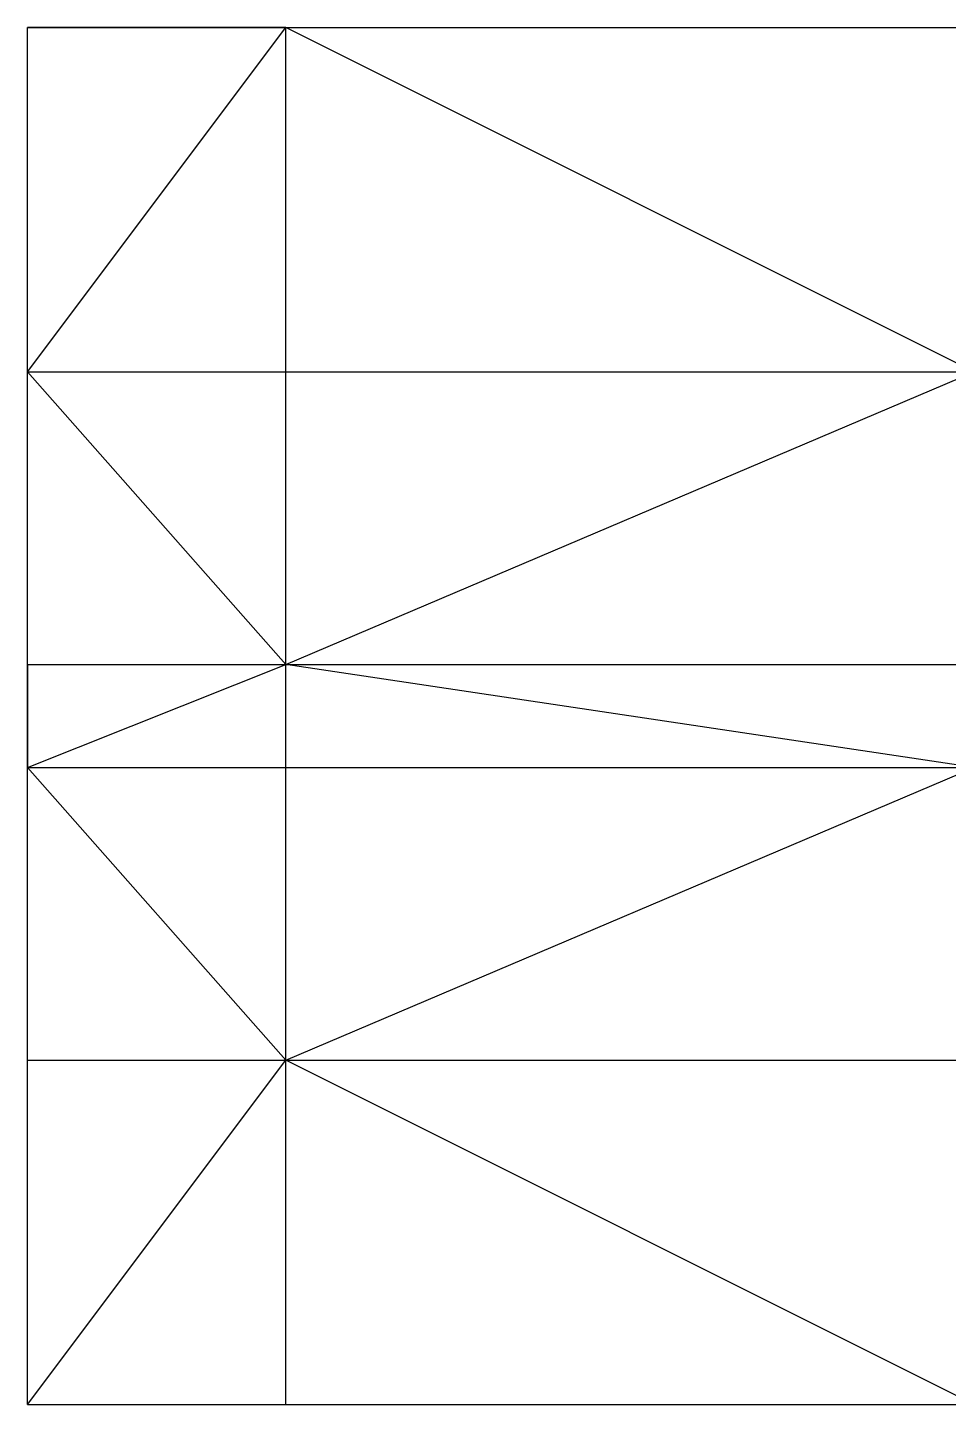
# Model space of a CAD drawing. Header units: metres. Extents: x 0 to 30, y 0 to 40.
# Drawn here: x 0 to 10.7, y 24 to 40 of the extents above; entities that cross this region are included whole.
import ezdxf

# ---------------------------------------------------------------- set-up
doc = ezdxf.new("R2010")
doc.units = ezdxf.units.M
for name, color, linetype in [('beam_x', 3, 'Continuous'), ('beam_y', 4, 'Continuous'), ('brace_xz', 1, 'Continuous'), ('brace_yz', 1, 'Continuous'), ('column', 7, 'Continuous'), ('core_brace_yz', 5, 'Continuous'), ('floor_brace', 6, 'Continuous')]:
    doc.layers.add(name, color=color, linetype=linetype)

msp = doc.modelspace()

# ---------------------------------------------------------------- linework, layer by layer
at = {"layer": 'beam_x'}
for p, q in [((0, 40), (3, 40)), ((0, 40, 9), (3, 40, 9)), ((0, 40, 15), (3, 40, 15)), ((0, 40, 21), (3, 40, 21)), ((0, 40, 27), (3, 40, 27)), ((0, 40, 33), (3, 40, 33)), ((0, 40, 39), (3, 40, 39)), ((0, 40, 45), (3, 40, 45)), ((0, 40, 51), (3, 40, 51)), ((0, 40, 57), (3, 40, 57)), ((0, 40, 63), (3, 40, 63)), ((0, 40, 69), (3, 40, 69)), ((0, 40, 75), (3, 40, 75)), ((0, 40, 81), (3, 40, 81)), ((0, 40, 87), (3, 40, 87)), ((0, 40, 93), (3, 40, 93)), ((0, 40, 99), (3, 40, 99)), ((0, 40, 105), (3, 40, 105)), ((0, 40, 111), (3, 40, 111)), ((0, 40, 117), (3, 40, 117)), ((0, 40, 123), (3, 40, 123)), ((0, 40, 129), (3, 40, 129)), ((0, 40, 135), (3, 40, 135)), ((0, 40, 141), (3, 40, 141)), ((0, 40, 147), (3, 40, 147)), ((0, 40, 153), (3, 40, 153)), ((3, 40), (11, 40)), ((3, 40, 9), (11, 40, 9)), ((3, 40, 15), (11, 40, 15)), ((3, 40, 21), (11, 40, 21)), ((3, 40, 27), (11, 40, 27)), ((3, 40, 33), (11, 40, 33)), ((3, 40, 39), (11, 40, 39)), ((3, 40, 45), (11, 40, 45)), ((3, 40, 51), (11, 40, 51)), ((3, 40, 57), (11, 40, 57)), ((3, 40, 63), (11, 40, 63)), ((3, 40, 69), (11, 40, 69)), ((3, 40, 75), (11, 40, 75)), ((3, 40, 81), (11, 40, 81)), ((3, 40, 87), (11, 40, 87)), ((3, 40, 93), (11, 40, 93)), ((3, 40, 99), (11, 40, 99)), ((3, 40, 105), (11, 40, 105)), ((3, 40, 111), (11, 40, 111)), ((3, 40, 117), (11, 40, 117)), ((3, 40, 123), (11, 40, 123)), ((3, 40, 129), (11, 40, 129)), ((3, 40, 135), (11, 40, 135)), ((3, 40, 141), (11, 40, 141)), ((3, 40, 147), (11, 40, 147)), ((3, 40, 153), (11, 40, 153)), ((0, 36), (3, 36)), ((0, 36, 9), (3, 36, 9)), ((0, 36, 15), (3, 36, 15)), ((0, 36, 21), (3, 36, 21)), ((0, 36, 27), (3, 36, 27)), ((0, 36, 33), (3, 36, 33)), ((0, 36, 39), (3, 36, 39)), ((0, 36, 45), (3, 36, 45)), ((0, 36, 51), (3, 36, 51)), ((0, 36, 57), (3, 36, 57)), ((0, 36, 63), (3, 36, 63)), ((0, 36, 69), (3, 36, 69)), ((0, 36, 75), (3, 36, 75)), ((0, 36, 81), (3, 36, 81)), ((0, 36, 87), (3, 36, 87)), ((0, 36, 93), (3, 36, 93)), ((0, 36, 99), (3, 36, 99)), ((0, 36, 105), (3, 36, 105)), ((0, 36, 111), (3, 36, 111)), ((0, 36, 117), (3, 36, 117)), ((0, 36, 123), (3, 36, 123)), ((0, 36, 129), (3, 36, 129)), ((0, 36, 135), (3, 36, 135)), ((0, 36, 141), (3, 36, 141)), ((0, 36, 147), (3, 36, 147)), ((0, 36, 153), (3, 36, 153)), ((3, 36), (11, 36)), ((3, 36, 9), (11, 36, 9)), ((3, 36, 15), (11, 36, 15)), ((3, 36, 21), (11, 36, 21)), ((3, 36, 27), (11, 36, 27)), ((3, 36, 33), (11, 36, 33)), ((3, 36, 39), (11, 36, 39)), ((3, 36, 45), (11, 36, 45)), ((3, 36, 51), (11, 36, 51)), ((3, 36, 57), (11, 36, 57)), ((3, 36, 63), (11, 36, 63)), ((3, 36, 69), (11, 36, 69)), ((3, 36, 75), (11, 36, 75)), ((3, 36, 81), (11, 36, 81)), ((3, 36, 87), (11, 36, 87)), ((3, 36, 93), (11, 36, 93)), ((3, 36, 99), (11, 36, 99)), ((3, 36, 105), (11, 36, 105)), ((3, 36, 111), (11, 36, 111)), ((3, 36, 117), (11, 36, 117)), ((3, 36, 123), (11, 36, 123)), ((3, 36, 129), (11, 36, 129)), ((3, 36, 135), (11, 36, 135)), ((3, 36, 141), (11, 36, 141)), ((3, 36, 147), (11, 36, 147)), ((3, 36, 153), (11, 36, 153)), ((0, 32.6), (3, 32.6)), ((0, 32.6, 9), (3, 32.6, 9)), ((0, 32.6, 15), (3, 32.6, 15)), ((0, 32.6, 21), (3, 32.6, 21)), ((0, 32.6, 27), (3, 32.6, 27)), ((0, 32.6, 33), (3, 32.6, 33)), ((0, 32.6, 39), (3, 32.6, 39)), ((0, 32.6, 45), (3, 32.6, 45)), ((0, 32.6, 51), (3, 32.6, 51)), ((0, 32.6, 57), (3, 32.6, 57)), ((0, 32.6, 63), (3, 32.6, 63)), ((0, 32.6, 69), (3, 32.6, 69)), ((0, 32.6, 75), (3, 32.6, 75)), ((0, 32.6, 81), (3, 32.6, 81)), ((0, 32.6, 87), (3, 32.6, 87)), ((0, 32.6, 93), (3, 32.6, 93)), ((0, 32.6, 99), (3, 32.6, 99)), ((0, 32.6, 105), (3, 32.6, 105)), ((0, 32.6, 111), (3, 32.6, 111)), ((0, 32.6, 117), (3, 32.6, 117)), ((0, 32.6, 123), (3, 32.6, 123)), ((0, 32.6, 129), (3, 32.6, 129)), ((0, 32.6, 135), (3, 32.6, 135)), ((0, 32.6, 141), (3, 32.6, 141)), ((0, 32.6, 147), (3, 32.6, 147)), ((0, 32.6, 153), (3, 32.6, 153)), ((3, 32.6), (11, 32.6)), ((3, 32.6, 9), (11, 32.6, 9)), ((3, 32.6, 15), (11, 32.6, 15)), ((3, 32.6, 21), (11, 32.6, 21)), ((3, 32.6, 27), (11, 32.6, 27)), ((3, 32.6, 33), (11, 32.6, 33)), ((3, 32.6, 39), (11, 32.6, 39)), ((3, 32.6, 45), (11, 32.6, 45)), ((3, 32.6, 51), (11, 32.6, 51)), ((3, 32.6, 57), (11, 32.6, 57)), ((3, 32.6, 63), (11, 32.6, 63)), ((3, 32.6, 69), (11, 32.6, 69)), ((3, 32.6, 75), (11, 32.6, 75)), ((3, 32.6, 81), (11, 32.6, 81)), ((3, 32.6, 87), (11, 32.6, 87)), ((3, 32.6, 93), (11, 32.6, 93)), ((3, 32.6, 99), (11, 32.6, 99)), ((3, 32.6, 105), (11, 32.6, 105)), ((3, 32.6, 111), (11, 32.6, 111)), ((3, 32.6, 117), (11, 32.6, 117)), ((3, 32.6, 123), (11, 32.6, 123)), ((3, 32.6, 129), (11, 32.6, 129)), ((3, 32.6, 135), (11, 32.6, 135)), ((3, 32.6, 141), (11, 32.6, 141)), ((3, 32.6, 147), (11, 32.6, 147)), ((3, 32.6, 153), (11, 32.6, 153)), ((0, 31.4), (3, 31.4)), ((0, 31.4, 9), (3, 31.4, 9)), ((0, 31.4, 15), (3, 31.4, 15)), ((0, 31.4, 21), (3, 31.4, 21)), ((0, 31.4, 27), (3, 31.4, 27)), ((0, 31.4, 33), (3, 31.4, 33)), ((0, 31.4, 39), (3, 31.4, 39)), ((0, 31.4, 45), (3, 31.4, 45)), ((0, 31.4, 51), (3, 31.4, 51)), ((0, 31.4, 57), (3, 31.4, 57)), ((0, 31.4, 63), (3, 31.4, 63)), ((0, 31.4, 69), (3, 31.4, 69)), ((0, 31.4, 75), (3, 31.4, 75)), ((0, 31.4, 81), (3, 31.4, 81)), ((0, 31.4, 87), (3, 31.4, 87)), ((0, 31.4, 93), (3, 31.4, 93)), ((0, 31.4, 99), (3, 31.4, 99)), ((0, 31.4, 105), (3, 31.4, 105)), ((0, 31.4, 111), (3, 31.4, 111)), ((0, 31.4, 117), (3, 31.4, 117)), ((0, 31.4, 123), (3, 31.4, 123)), ((0, 31.4, 129), (3, 31.4, 129)), ((0, 31.4, 135), (3, 31.4, 135)), ((0, 31.4, 141), (3, 31.4, 141)), ((0, 31.4, 147), (3, 31.4, 147)), ((0, 31.4, 153), (3, 31.4, 153)), ((3, 31.4), (11, 31.4)), ((3, 31.4, 9), (11, 31.4, 9)), ((3, 31.4, 15), (11, 31.4, 15)), ((3, 31.4, 21), (11, 31.4, 21)), ((3, 31.4, 27), (11, 31.4, 27)), ((3, 31.4, 33), (11, 31.4, 33)), ((3, 31.4, 39), (11, 31.4, 39)), ((3, 31.4, 45), (11, 31.4, 45)), ((3, 31.4, 51), (11, 31.4, 51)), ((3, 31.4, 57), (11, 31.4, 57)), ((3, 31.4, 63), (11, 31.4, 63)), ((3, 31.4, 69), (11, 31.4, 69)), ((3, 31.4, 75), (11, 31.4, 75)), ((3, 31.4, 81), (11, 31.4, 81)), ((3, 31.4, 87), (11, 31.4, 87)), ((3, 31.4, 93), (11, 31.4, 93)), ((3, 31.4, 99), (11, 31.4, 99)), ((3, 31.4, 105), (11, 31.4, 105)), ((3, 31.4, 111), (11, 31.4, 111)), ((3, 31.4, 117), (11, 31.4, 117)), ((3, 31.4, 123), (11, 31.4, 123)), ((3, 31.4, 129), (11, 31.4, 129)), ((3, 31.4, 135), (11, 31.4, 135)), ((3, 31.4, 141), (11, 31.4, 141)), ((3, 31.4, 147), (11, 31.4, 147)), ((3, 31.4, 153), (11, 31.4, 153)), ((0, 28), (3, 28)), ((0, 28, 9), (3, 28, 9)), ((0, 28, 15), (3, 28, 15)), ((0, 28, 21), (3, 28, 21)), ((0, 28, 27), (3, 28, 27)), ((0, 28, 33), (3, 28, 33)), ((0, 28, 39), (3, 28, 39)), ((0, 28, 45), (3, 28, 45)), ((0, 28, 51), (3, 28, 51)), ((0, 28, 57), (3, 28, 57)), ((0, 28, 63), (3, 28, 63)), ((0, 28, 69), (3, 28, 69)), ((0, 28, 75), (3, 28, 75)), ((0, 28, 81), (3, 28, 81)), ((0, 28, 87), (3, 28, 87)), ((0, 28, 93), (3, 28, 93)), ((0, 28, 99), (3, 28, 99)), ((0, 28, 105), (3, 28, 105)), ((0, 28, 111), (3, 28, 111)), ((0, 28, 117), (3, 28, 117)), ((0, 28, 123), (3, 28, 123)), ((0, 28, 129), (3, 28, 129)), ((0, 28, 135), (3, 28, 135)), ((0, 28, 141), (3, 28, 141)), ((0, 28, 147), (3, 28, 147)), ((0, 28, 153), (3, 28, 153)), ((3, 28), (11, 28)), ((3, 28, 9), (11, 28, 9)), ((3, 28, 15), (11, 28, 15)), ((3, 28, 21), (11, 28, 21)), ((3, 28, 27), (11, 28, 27)), ((3, 28, 33), (11, 28, 33)), ((3, 28, 39), (11, 28, 39)), ((3, 28, 45), (11, 28, 45)), ((3, 28, 51), (11, 28, 51)), ((3, 28, 57), (11, 28, 57)), ((3, 28, 63), (11, 28, 63)), ((3, 28, 69), (11, 28, 69)), ((3, 28, 75), (11, 28, 75)), ((3, 28, 81), (11, 28, 81)), ((3, 28, 87), (11, 28, 87)), ((3, 28, 93), (11, 28, 93)), ((3, 28, 99), (11, 28, 99)), ((3, 28, 105), (11, 28, 105)), ((3, 28, 111), (11, 28, 111)), ((3, 28, 117), (11, 28, 117)), ((3, 28, 123), (11, 28, 123)), ((3, 28, 129), (11, 28, 129)), ((3, 28, 135), (11, 28, 135)), ((3, 28, 141), (11, 28, 141)), ((3, 28, 147), (11, 28, 147)), ((3, 28, 153), (11, 28, 153)), ((0, 24), (3, 24)), ((0, 24, 9), (3, 24, 9)), ((0, 24, 15), (3, 24, 15)), ((0, 24, 21), (3, 24, 21)), ((0, 24, 27), (3, 24, 27)), ((0, 24, 33), (3, 24, 33)), ((0, 24, 39), (3, 24, 39)), ((0, 24, 45), (3, 24, 45)), ((0, 24, 51), (3, 24, 51)), ((0, 24, 57), (3, 24, 57)), ((0, 24, 63), (3, 24, 63)), ((0, 24, 69), (3, 24, 69)), ((0, 24, 75), (3, 24, 75)), ((0, 24, 81), (3, 24, 81)), ((0, 24, 87), (3, 24, 87)), ((0, 24, 93), (3, 24, 93)), ((0, 24, 99), (3, 24, 99)), ((0, 24, 105), (3, 24, 105)), ((0, 24, 111), (3, 24, 111)), ((0, 24, 117), (3, 24, 117)), ((0, 24, 123), (3, 24, 123)), ((0, 24, 129), (3, 24, 129)), ((0, 24, 135), (3, 24, 135)), ((0, 24, 141), (3, 24, 141)), ((0, 24, 147), (3, 24, 147)), ((0, 24, 153), (3, 24, 153)), ((3, 24), (11, 24)), ((3, 24, 9), (11, 24, 9)), ((3, 24, 15), (11, 24, 15)), ((3, 24, 21), (11, 24, 21)), ((3, 24, 27), (11, 24, 27)), ((3, 24, 33), (11, 24, 33)), ((3, 24, 39), (11, 24, 39)), ((3, 24, 45), (11, 24, 45)), ((3, 24, 51), (11, 24, 51)), ((3, 24, 57), (11, 24, 57)), ((3, 24, 63), (11, 24, 63)), ((3, 24, 69), (11, 24, 69)), ((3, 24, 75), (11, 24, 75)), ((3, 24, 81), (11, 24, 81)), ((3, 24, 87), (11, 24, 87)), ((3, 24, 93), (11, 24, 93)), ((3, 24, 99), (11, 24, 99)), ((3, 24, 105), (11, 24, 105)), ((3, 24, 111), (11, 24, 111)), ((3, 24, 117), (11, 24, 117)), ((3, 24, 123), (11, 24, 123)), ((3, 24, 129), (11, 24, 129)), ((3, 24, 135), (11, 24, 135)), ((3, 24, 141), (11, 24, 141)), ((3, 24, 147), (11, 24, 147)), ((3, 24, 153), (11, 24, 153))]:
    msp.add_line(p, q, dxfattribs=at)
at = {"layer": 'beam_y'}
for p, q in [((0, 36), (0, 40)), ((0, 36, 9), (0, 40, 9)), ((0, 36, 15), (0, 40, 15)), ((0, 36, 21), (0, 40, 21)), ((0, 36, 27), (0, 40, 27)), ((0, 36, 33), (0, 40, 33)), ((0, 36, 39), (0, 40, 39)), ((0, 36, 45), (0, 40, 45)), ((0, 36, 51), (0, 40, 51)), ((0, 36, 57), (0, 40, 57)), ((0, 36, 63), (0, 40, 63)), ((0, 36, 69), (0, 40, 69)), ((0, 36, 75), (0, 40, 75)), ((0, 36, 81), (0, 40, 81)), ((0, 36, 87), (0, 40, 87)), ((0, 36, 93), (0, 40, 93)), ((0, 36, 99), (0, 40, 99)), ((0, 36, 105), (0, 40, 105)), ((0, 36, 111), (0, 40, 111)), ((0, 36, 117), (0, 40, 117)), ((0, 36, 123), (0, 40, 123)), ((0, 36, 129), (0, 40, 129)), ((0, 36, 135), (0, 40, 135)), ((0, 36, 141), (0, 40, 141)), ((0, 36, 147), (0, 40, 147)), ((0, 36, 153), (0, 40, 153)), ((3, 36), (3, 40)), ((3, 36, 9), (3, 40, 9)), ((3, 36, 15), (3, 40, 15)), ((3, 36, 21), (3, 40, 21)), ((3, 36, 27), (3, 40, 27)), ((3, 36, 33), (3, 40, 33)), ((3, 36, 39), (3, 40, 39)), ((3, 36, 45), (3, 40, 45)), ((3, 36, 51), (3, 40, 51)), ((3, 36, 57), (3, 40, 57)), ((3, 36, 63), (3, 40, 63)), ((3, 36, 69), (3, 40, 69)), ((3, 36, 75), (3, 40, 75)), ((3, 36, 81), (3, 40, 81)), ((3, 36, 87), (3, 40, 87)), ((3, 36, 93), (3, 40, 93)), ((3, 36, 99), (3, 40, 99)), ((3, 36, 105), (3, 40, 105)), ((3, 36, 111), (3, 40, 111)), ((3, 36, 117), (3, 40, 117)), ((3, 36, 123), (3, 40, 123)), ((3, 36, 129), (3, 40, 129)), ((3, 36, 135), (3, 40, 135)), ((3, 36, 141), (3, 40, 141)), ((3, 36, 147), (3, 40, 147)), ((3, 36, 153), (3, 40, 153)), ((0, 32.6), (0, 36)), ((0, 32.6, 9), (0, 36, 9)), ((0, 32.6, 15), (0, 36, 15)), ((0, 32.6, 21), (0, 36, 21)), ((0, 32.6, 27), (0, 36, 27)), ((0, 32.6, 33), (0, 36, 33)), ((0, 32.6, 39), (0, 36, 39)), ((0, 32.6, 45), (0, 36, 45)), ((0, 32.6, 51), (0, 36, 51)), ((0, 32.6, 57), (0, 36, 57)), ((0, 32.6, 63), (0, 36, 63)), ((0, 32.6, 69), (0, 36, 69)), ((0, 32.6, 75), (0, 36, 75)), ((0, 32.6, 81), (0, 36, 81)), ((0, 32.6, 87), (0, 36, 87)), ((0, 32.6, 93), (0, 36, 93)), ((0, 32.6, 99), (0, 36, 99)), ((0, 32.6, 105), (0, 36, 105)), ((0, 32.6, 111), (0, 36, 111)), ((0, 32.6, 117), (0, 36, 117)), ((0, 32.6, 123), (0, 36, 123)), ((0, 32.6, 129), (0, 36, 129)), ((0, 32.6, 135), (0, 36, 135)), ((0, 32.6, 141), (0, 36, 141)), ((0, 32.6, 147), (0, 36, 147)), ((0, 32.6, 153), (0, 36, 153)), ((3, 32.6), (3, 36)), ((3, 32.6, 9), (3, 36, 9)), ((3, 32.6, 15), (3, 36, 15)), ((3, 32.6, 21), (3, 36, 21)), ((3, 32.6, 27), (3, 36, 27)), ((3, 32.6, 33), (3, 36, 33)), ((3, 32.6, 39), (3, 36, 39)), ((3, 32.6, 45), (3, 36, 45)), ((3, 32.6, 51), (3, 36, 51)), ((3, 32.6, 57), (3, 36, 57)), ((3, 32.6, 63), (3, 36, 63)), ((3, 32.6, 69), (3, 36, 69)), ((3, 32.6, 75), (3, 36, 75)), ((3, 32.6, 81), (3, 36, 81)), ((3, 32.6, 87), (3, 36, 87)), ((3, 32.6, 93), (3, 36, 93)), ((3, 32.6, 99), (3, 36, 99)), ((3, 32.6, 105), (3, 36, 105)), ((3, 32.6, 111), (3, 36, 111)), ((3, 32.6, 117), (3, 36, 117)), ((3, 32.6, 123), (3, 36, 123)), ((3, 32.6, 129), (3, 36, 129)), ((3, 32.6, 135), (3, 36, 135)), ((3, 32.6, 141), (3, 36, 141)), ((3, 32.6, 147), (3, 36, 147)), ((3, 32.6, 153), (3, 36, 153)), ((0, 31.4), (0, 32.6)), ((0, 31.4, 9), (0, 32.6, 9)), ((0, 31.4, 15), (0, 32.6, 15)), ((0, 31.4, 21), (0, 32.6, 21)), ((0, 31.4, 27), (0, 32.6, 27)), ((0, 31.4, 33), (0, 32.6, 33)), ((0, 31.4, 39), (0, 32.6, 39)), ((0, 31.4, 45), (0, 32.6, 45)), ((0, 31.4, 51), (0, 32.6, 51)), ((0, 31.4, 57), (0, 32.6, 57)), ((0, 31.4, 63), (0, 32.6, 63)), ((0, 31.4, 69), (0, 32.6, 69)), ((0, 31.4, 75), (0, 32.6, 75)), ((0, 31.4, 81), (0, 32.6, 81)), ((0, 31.4, 87), (0, 32.6, 87)), ((0, 31.4, 93), (0, 32.6, 93)), ((0, 31.4, 99), (0, 32.6, 99)), ((0, 31.4, 105), (0, 32.6, 105)), ((0, 31.4, 111), (0, 32.6, 111)), ((0, 31.4, 117), (0, 32.6, 117)), ((0, 31.4, 123), (0, 32.6, 123)), ((0, 31.4, 129), (0, 32.6, 129)), ((0, 31.4, 135), (0, 32.6, 135)), ((0, 31.4, 141), (0, 32.6, 141)), ((0, 31.4, 147), (0, 32.6, 147)), ((0, 31.4, 153), (0, 32.6, 153)), ((3, 31.4), (3, 32.6)), ((3, 31.4, 9), (3, 32.6, 9)), ((3, 31.4, 15), (3, 32.6, 15)), ((3, 31.4, 21), (3, 32.6, 21)), ((3, 31.4, 27), (3, 32.6, 27)), ((3, 31.4, 33), (3, 32.6, 33)), ((3, 31.4, 39), (3, 32.6, 39)), ((3, 31.4, 45), (3, 32.6, 45)), ((3, 31.4, 51), (3, 32.6, 51)), ((3, 31.4, 57), (3, 32.6, 57)), ((3, 31.4, 63), (3, 32.6, 63)), ((3, 31.4, 69), (3, 32.6, 69)), ((3, 31.4, 75), (3, 32.6, 75)), ((3, 31.4, 81), (3, 32.6, 81)), ((3, 31.4, 87), (3, 32.6, 87)), ((3, 31.4, 93), (3, 32.6, 93)), ((3, 31.4, 99), (3, 32.6, 99)), ((3, 31.4, 105), (3, 32.6, 105)), ((3, 31.4, 111), (3, 32.6, 111)), ((3, 31.4, 117), (3, 32.6, 117)), ((3, 31.4, 123), (3, 32.6, 123)), ((3, 31.4, 129), (3, 32.6, 129)), ((3, 31.4, 135), (3, 32.6, 135)), ((3, 31.4, 141), (3, 32.6, 141)), ((3, 31.4, 147), (3, 32.6, 147)), ((3, 31.4, 153), (3, 32.6, 153)), ((0, 28), (0, 31.4)), ((0, 28, 9), (0, 31.4, 9)), ((0, 28, 15), (0, 31.4, 15)), ((0, 28, 21), (0, 31.4, 21)), ((0, 28, 27), (0, 31.4, 27)), ((0, 28, 33), (0, 31.4, 33)), ((0, 28, 39), (0, 31.4, 39)), ((0, 28, 45), (0, 31.4, 45)), ((0, 28, 51), (0, 31.4, 51)), ((0, 28, 57), (0, 31.4, 57)), ((0, 28, 63), (0, 31.4, 63)), ((0, 28, 69), (0, 31.4, 69)), ((0, 28, 75), (0, 31.4, 75)), ((0, 28, 81), (0, 31.4, 81)), ((0, 28, 87), (0, 31.4, 87)), ((0, 28, 93), (0, 31.4, 93)), ((0, 28, 99), (0, 31.4, 99)), ((0, 28, 105), (0, 31.4, 105)), ((0, 28, 111), (0, 31.4, 111)), ((0, 28, 117), (0, 31.4, 117)), ((0, 28, 123), (0, 31.4, 123)), ((0, 28, 129), (0, 31.4, 129)), ((0, 28, 135), (0, 31.4, 135)), ((0, 28, 141), (0, 31.4, 141)), ((0, 28, 147), (0, 31.4, 147)), ((0, 28, 153), (0, 31.4, 153)), ((3, 28), (3, 31.4)), ((3, 28, 9), (3, 31.4, 9)), ((3, 28, 15), (3, 31.4, 15)), ((3, 28, 21), (3, 31.4, 21)), ((3, 28, 27), (3, 31.4, 27)), ((3, 28, 33), (3, 31.4, 33)), ((3, 28, 39), (3, 31.4, 39)), ((3, 28, 45), (3, 31.4, 45)), ((3, 28, 51), (3, 31.4, 51)), ((3, 28, 57), (3, 31.4, 57)), ((3, 28, 63), (3, 31.4, 63)), ((3, 28, 69), (3, 31.4, 69)), ((3, 28, 75), (3, 31.4, 75)), ((3, 28, 81), (3, 31.4, 81)), ((3, 28, 87), (3, 31.4, 87)), ((3, 28, 93), (3, 31.4, 93)), ((3, 28, 99), (3, 31.4, 99)), ((3, 28, 105), (3, 31.4, 105)), ((3, 28, 111), (3, 31.4, 111)), ((3, 28, 117), (3, 31.4, 117)), ((3, 28, 123), (3, 31.4, 123)), ((3, 28, 129), (3, 31.4, 129)), ((3, 28, 135), (3, 31.4, 135)), ((3, 28, 141), (3, 31.4, 141)), ((3, 28, 147), (3, 31.4, 147)), ((3, 28, 153), (3, 31.4, 153)), ((0, 24), (0, 28)), ((0, 24, 9), (0, 28, 9)), ((0, 24, 15), (0, 28, 15)), ((0, 24, 21), (0, 28, 21)), ((0, 24, 27), (0, 28, 27)), ((0, 24, 33), (0, 28, 33)), ((0, 24, 39), (0, 28, 39)), ((0, 24, 45), (0, 28, 45)), ((0, 24, 51), (0, 28, 51)), ((0, 24, 57), (0, 28, 57)), ((0, 24, 63), (0, 28, 63)), ((0, 24, 69), (0, 28, 69)), ((0, 24, 75), (0, 28, 75)), ((0, 24, 81), (0, 28, 81)), ((0, 24, 87), (0, 28, 87)), ((0, 24, 93), (0, 28, 93)), ((0, 24, 99), (0, 28, 99)), ((0, 24, 105), (0, 28, 105)), ((0, 24, 111), (0, 28, 111)), ((0, 24, 117), (0, 28, 117)), ((0, 24, 123), (0, 28, 123)), ((0, 24, 129), (0, 28, 129)), ((0, 24, 135), (0, 28, 135)), ((0, 24, 141), (0, 28, 141)), ((0, 24, 147), (0, 28, 147)), ((0, 24, 153), (0, 28, 153)), ((3, 24), (3, 28)), ((3, 24, 9), (3, 28, 9)), ((3, 24, 15), (3, 28, 15)), ((3, 24, 21), (3, 28, 21)), ((3, 24, 27), (3, 28, 27)), ((3, 24, 33), (3, 28, 33)), ((3, 24, 39), (3, 28, 39)), ((3, 24, 45), (3, 28, 45)), ((3, 24, 51), (3, 28, 51)), ((3, 24, 57), (3, 28, 57)), ((3, 24, 63), (3, 28, 63)), ((3, 24, 69), (3, 28, 69)), ((3, 24, 75), (3, 28, 75)), ((3, 24, 81), (3, 28, 81)), ((3, 24, 87), (3, 28, 87)), ((3, 24, 93), (3, 28, 93)), ((3, 24, 99), (3, 28, 99)), ((3, 24, 105), (3, 28, 105)), ((3, 24, 111), (3, 28, 111)), ((3, 24, 117), (3, 28, 117)), ((3, 24, 123), (3, 28, 123)), ((3, 24, 129), (3, 28, 129)), ((3, 24, 135), (3, 28, 135)), ((3, 24, 141), (3, 28, 141)), ((3, 24, 147), (3, 28, 147)), ((3, 24, 153), (3, 28, 153))]:
    msp.add_line(p, q, dxfattribs=at)
at = {"layer": 'brace_xz'}
for p, q in [((3, 40), (0, 40, 9)), ((3, 40, 39), (0, 40, 45)), ((3, 40, 75), (0, 40, 81)), ((3, 40, 111), (0, 40, 117)), ((3, 40, 147), (0, 40, 153)), ((0, 24), (3, 24, 9)), ((0, 24, 39), (3, 24, 45)), ((0, 24, 75), (3, 24, 81)), ((0, 24, 111), (3, 24, 117)), ((0, 24, 147), (3, 24, 153))]:
    msp.add_line(p, q, dxfattribs=at)
at = {"layer": 'brace_yz'}
for p, q in [((0, 36), (0, 40, 9)), ((0, 36, 51), (0, 40, 57)), ((0, 36, 99), (0, 40, 105)), ((0, 36, 147), (0, 40, 153)), ((0, 24), (0, 28, 9)), ((0, 24, 51), (0, 28, 57)), ((0, 24, 99), (0, 28, 105)), ((0, 24, 147), (0, 28, 153))]:
    msp.add_line(p, q, dxfattribs=at)
at = {"layer": 'column'}
for p, q in [((0, 40), (0, 40, 9)), ((0, 40, 9), (0, 40, 15)), ((0, 40, 15), (0, 40, 21)), ((0, 40, 21), (0, 40, 27)), ((0, 40, 27), (0, 40, 33)), ((0, 40, 33), (0, 40, 39)), ((0, 40, 39), (0, 40, 45)), ((0, 40, 45), (0, 40, 51)), ((0, 40, 51), (0, 40, 57)), ((0, 40, 57), (0, 40, 63)), ((0, 40, 63), (0, 40, 69)), ((0, 40, 69), (0, 40, 75)), ((0, 40, 75), (0, 40, 81)), ((0, 40, 81), (0, 40, 87)), ((0, 40, 87), (0, 40, 93)), ((0, 40, 93), (0, 40, 99)), ((0, 40, 99), (0, 40, 105)), ((0, 40, 105), (0, 40, 111)), ((0, 40, 111), (0, 40, 117)), ((0, 40, 117), (0, 40, 123)), ((0, 40, 123), (0, 40, 129)), ((0, 40, 129), (0, 40, 135)), ((0, 40, 135), (0, 40, 141)), ((0, 40, 141), (0, 40, 147)), ((0, 40, 147), (0, 40, 153)), ((3, 40), (3, 40, 9)), ((3, 40, 9), (3, 40, 15)), ((3, 40, 15), (3, 40, 21)), ((3, 40, 21), (3, 40, 27)), ((3, 40, 27), (3, 40, 33)), ((3, 40, 33), (3, 40, 39)), ((3, 40, 39), (3, 40, 45)), ((3, 40, 45), (3, 40, 51)), ((3, 40, 51), (3, 40, 57)), ((3, 40, 57), (3, 40, 63)), ((3, 40, 63), (3, 40, 69)), ((3, 40, 69), (3, 40, 75)), ((3, 40, 75), (3, 40, 81)), ((3, 40, 81), (3, 40, 87)), ((3, 40, 87), (3, 40, 93)), ((3, 40, 93), (3, 40, 99)), ((3, 40, 99), (3, 40, 105)), ((3, 40, 105), (3, 40, 111)), ((3, 40, 111), (3, 40, 117)), ((3, 40, 117), (3, 40, 123)), ((3, 40, 123), (3, 40, 129)), ((3, 40, 129), (3, 40, 135)), ((3, 40, 135), (3, 40, 141)), ((3, 40, 141), (3, 40, 147)), ((3, 40, 147), (3, 40, 153)), ((0, 36), (0, 36, 9)), ((0, 36, 9), (0, 36, 15)), ((0, 36, 15), (0, 36, 21)), ((0, 36, 21), (0, 36, 27)), ((0, 36, 27), (0, 36, 33)), ((0, 36, 33), (0, 36, 39)), ((0, 36, 39), (0, 36, 45)), ((0, 36, 45), (0, 36, 51)), ((0, 36, 51), (0, 36, 57)), ((0, 36, 57), (0, 36, 63)), ((0, 36, 63), (0, 36, 69)), ((0, 36, 69), (0, 36, 75)), ((0, 36, 75), (0, 36, 81)), ((0, 36, 81), (0, 36, 87)), ((0, 36, 87), (0, 36, 93)), ((0, 36, 93), (0, 36, 99)), ((0, 36, 99), (0, 36, 105)), ((0, 36, 105), (0, 36, 111)), ((0, 36, 111), (0, 36, 117)), ((0, 36, 117), (0, 36, 123)), ((0, 36, 123), (0, 36, 129)), ((0, 36, 129), (0, 36, 135)), ((0, 36, 135), (0, 36, 141)), ((0, 36, 141), (0, 36, 147)), ((0, 36, 147), (0, 36, 153)), ((3, 36), (3, 36, 9)), ((3, 36, 9), (3, 36, 15)), ((3, 36, 15), (3, 36, 21)), ((3, 36, 21), (3, 36, 27)), ((3, 36, 27), (3, 36, 33)), ((3, 36, 33), (3, 36, 39)), ((3, 36, 39), (3, 36, 45)), ((3, 36, 45), (3, 36, 51)), ((3, 36, 51), (3, 36, 57)), ((3, 36, 57), (3, 36, 63)), ((3, 36, 63), (3, 36, 69)), ((3, 36, 69), (3, 36, 75)), ((3, 36, 75), (3, 36, 81)), ((3, 36, 81), (3, 36, 87)), ((3, 36, 87), (3, 36, 93)), ((3, 36, 93), (3, 36, 99)), ((3, 36, 99), (3, 36, 105)), ((3, 36, 105), (3, 36, 111)), ((3, 36, 111), (3, 36, 117)), ((3, 36, 117), (3, 36, 123)), ((3, 36, 123), (3, 36, 129)), ((3, 36, 129), (3, 36, 135)), ((3, 36, 135), (3, 36, 141)), ((3, 36, 141), (3, 36, 147)), ((3, 36, 147), (3, 36, 153)), ((0, 32.6), (0, 32.6, 9)), ((0, 32.6, 9), (0, 32.6, 15)), ((0, 32.6, 15), (0, 32.6, 21)), ((0, 32.6, 21), (0, 32.6, 27)), ((0, 32.6, 27), (0, 32.6, 33)), ((0, 32.6, 33), (0, 32.6, 39)), ((0, 32.6, 39), (0, 32.6, 45)), ((0, 32.6, 45), (0, 32.6, 51)), ((0, 32.6, 51), (0, 32.6, 57)), ((0, 32.6, 57), (0, 32.6, 63)), ((0, 32.6, 63), (0, 32.6, 69)), ((0, 32.6, 69), (0, 32.6, 75)), ((0, 32.6, 75), (0, 32.6, 81)), ((0, 32.6, 81), (0, 32.6, 87)), ((0, 32.6, 87), (0, 32.6, 93)), ((0, 32.6, 93), (0, 32.6, 99)), ((0, 32.6, 99), (0, 32.6, 105)), ((0, 32.6, 105), (0, 32.6, 111)), ((0, 32.6, 111), (0, 32.6, 117)), ((0, 32.6, 117), (0, 32.6, 123)), ((0, 32.6, 123), (0, 32.6, 129)), ((0, 32.6, 129), (0, 32.6, 135)), ((0, 32.6, 135), (0, 32.6, 141)), ((0, 32.6, 141), (0, 32.6, 147)), ((0, 32.6, 147), (0, 32.6, 153)), ((3, 32.6), (3, 32.6, 9)), ((3, 32.6, 9), (3, 32.6, 15)), ((3, 32.6, 15), (3, 32.6, 21)), ((3, 32.6, 21), (3, 32.6, 27)), ((3, 32.6, 27), (3, 32.6, 33)), ((3, 32.6, 33), (3, 32.6, 39)), ((3, 32.6, 39), (3, 32.6, 45)), ((3, 32.6, 45), (3, 32.6, 51)), ((3, 32.6, 51), (3, 32.6, 57)), ((3, 32.6, 57), (3, 32.6, 63)), ((3, 32.6, 63), (3, 32.6, 69)), ((3, 32.6, 69), (3, 32.6, 75)), ((3, 32.6, 75), (3, 32.6, 81)), ((3, 32.6, 81), (3, 32.6, 87)), ((3, 32.6, 87), (3, 32.6, 93)), ((3, 32.6, 93), (3, 32.6, 99)), ((3, 32.6, 99), (3, 32.6, 105)), ((3, 32.6, 105), (3, 32.6, 111)), ((3, 32.6, 111), (3, 32.6, 117)), ((3, 32.6, 117), (3, 32.6, 123)), ((3, 32.6, 123), (3, 32.6, 129)), ((3, 32.6, 129), (3, 32.6, 135)), ((3, 32.6, 135), (3, 32.6, 141)), ((3, 32.6, 141), (3, 32.6, 147)), ((3, 32.6, 147), (3, 32.6, 153)), ((0, 31.4), (0, 31.4, 9)), ((0, 31.4, 9), (0, 31.4, 15)), ((0, 31.4, 15), (0, 31.4, 21)), ((0, 31.4, 21), (0, 31.4, 27)), ((0, 31.4, 27), (0, 31.4, 33)), ((0, 31.4, 33), (0, 31.4, 39)), ((0, 31.4, 39), (0, 31.4, 45)), ((0, 31.4, 45), (0, 31.4, 51)), ((0, 31.4, 51), (0, 31.4, 57)), ((0, 31.4, 57), (0, 31.4, 63)), ((0, 31.4, 63), (0, 31.4, 69)), ((0, 31.4, 69), (0, 31.4, 75)), ((0, 31.4, 75), (0, 31.4, 81)), ((0, 31.4, 81), (0, 31.4, 87)), ((0, 31.4, 87), (0, 31.4, 93)), ((0, 31.4, 93), (0, 31.4, 99)), ((0, 31.4, 99), (0, 31.4, 105)), ((0, 31.4, 105), (0, 31.4, 111)), ((0, 31.4, 111), (0, 31.4, 117)), ((0, 31.4, 117), (0, 31.4, 123)), ((0, 31.4, 123), (0, 31.4, 129)), ((0, 31.4, 129), (0, 31.4, 135)), ((0, 31.4, 135), (0, 31.4, 141)), ((0, 31.4, 141), (0, 31.4, 147)), ((0, 31.4, 147), (0, 31.4, 153)), ((3, 31.4), (3, 31.4, 9)), ((3, 31.4, 9), (3, 31.4, 15)), ((3, 31.4, 15), (3, 31.4, 21)), ((3, 31.4, 21), (3, 31.4, 27)), ((3, 31.4, 27), (3, 31.4, 33)), ((3, 31.4, 33), (3, 31.4, 39)), ((3, 31.4, 39), (3, 31.4, 45)), ((3, 31.4, 45), (3, 31.4, 51)), ((3, 31.4, 51), (3, 31.4, 57)), ((3, 31.4, 57), (3, 31.4, 63)), ((3, 31.4, 63), (3, 31.4, 69)), ((3, 31.4, 69), (3, 31.4, 75)), ((3, 31.4, 75), (3, 31.4, 81)), ((3, 31.4, 81), (3, 31.4, 87)), ((3, 31.4, 87), (3, 31.4, 93)), ((3, 31.4, 93), (3, 31.4, 99)), ((3, 31.4, 99), (3, 31.4, 105)), ((3, 31.4, 105), (3, 31.4, 111)), ((3, 31.4, 111), (3, 31.4, 117)), ((3, 31.4, 117), (3, 31.4, 123)), ((3, 31.4, 123), (3, 31.4, 129)), ((3, 31.4, 129), (3, 31.4, 135)), ((3, 31.4, 135), (3, 31.4, 141)), ((3, 31.4, 141), (3, 31.4, 147)), ((3, 31.4, 147), (3, 31.4, 153)), ((0, 28), (0, 28, 9)), ((0, 28, 9), (0, 28, 15)), ((0, 28, 15), (0, 28, 21)), ((0, 28, 21), (0, 28, 27)), ((0, 28, 27), (0, 28, 33)), ((0, 28, 33), (0, 28, 39)), ((0, 28, 39), (0, 28, 45)), ((0, 28, 45), (0, 28, 51)), ((0, 28, 51), (0, 28, 57)), ((0, 28, 57), (0, 28, 63)), ((0, 28, 63), (0, 28, 69)), ((0, 28, 69), (0, 28, 75)), ((0, 28, 75), (0, 28, 81)), ((0, 28, 81), (0, 28, 87)), ((0, 28, 87), (0, 28, 93)), ((0, 28, 93), (0, 28, 99)), ((0, 28, 99), (0, 28, 105)), ((0, 28, 105), (0, 28, 111)), ((0, 28, 111), (0, 28, 117)), ((0, 28, 117), (0, 28, 123)), ((0, 28, 123), (0, 28, 129)), ((0, 28, 129), (0, 28, 135)), ((0, 28, 135), (0, 28, 141)), ((0, 28, 141), (0, 28, 147)), ((0, 28, 147), (0, 28, 153)), ((3, 28), (3, 28, 9)), ((3, 28, 9), (3, 28, 15)), ((3, 28, 15), (3, 28, 21)), ((3, 28, 21), (3, 28, 27)), ((3, 28, 27), (3, 28, 33)), ((3, 28, 33), (3, 28, 39)), ((3, 28, 39), (3, 28, 45)), ((3, 28, 45), (3, 28, 51)), ((3, 28, 51), (3, 28, 57)), ((3, 28, 57), (3, 28, 63)), ((3, 28, 63), (3, 28, 69)), ((3, 28, 69), (3, 28, 75)), ((3, 28, 75), (3, 28, 81)), ((3, 28, 81), (3, 28, 87)), ((3, 28, 87), (3, 28, 93)), ((3, 28, 93), (3, 28, 99)), ((3, 28, 99), (3, 28, 105)), ((3, 28, 105), (3, 28, 111)), ((3, 28, 111), (3, 28, 117)), ((3, 28, 117), (3, 28, 123)), ((3, 28, 123), (3, 28, 129)), ((3, 28, 129), (3, 28, 135)), ((3, 28, 135), (3, 28, 141)), ((3, 28, 141), (3, 28, 147)), ((3, 28, 147), (3, 28, 153)), ((0, 24), (0, 24, 9)), ((0, 24, 9), (0, 24, 15)), ((0, 24, 15), (0, 24, 21)), ((0, 24, 21), (0, 24, 27)), ((0, 24, 27), (0, 24, 33)), ((0, 24, 33), (0, 24, 39)), ((0, 24, 39), (0, 24, 45)), ((0, 24, 45), (0, 24, 51)), ((0, 24, 51), (0, 24, 57)), ((0, 24, 57), (0, 24, 63)), ((0, 24, 63), (0, 24, 69)), ((0, 24, 69), (0, 24, 75)), ((0, 24, 75), (0, 24, 81)), ((0, 24, 81), (0, 24, 87)), ((0, 24, 87), (0, 24, 93)), ((0, 24, 93), (0, 24, 99)), ((0, 24, 99), (0, 24, 105)), ((0, 24, 105), (0, 24, 111)), ((0, 24, 111), (0, 24, 117)), ((0, 24, 117), (0, 24, 123)), ((0, 24, 123), (0, 24, 129)), ((0, 24, 129), (0, 24, 135)), ((0, 24, 135), (0, 24, 141)), ((0, 24, 141), (0, 24, 147)), ((0, 24, 147), (0, 24, 153)), ((3, 24), (3, 24, 9)), ((3, 24, 9), (3, 24, 15)), ((3, 24, 15), (3, 24, 21)), ((3, 24, 21), (3, 24, 27)), ((3, 24, 27), (3, 24, 33)), ((3, 24, 33), (3, 24, 39)), ((3, 24, 39), (3, 24, 45)), ((3, 24, 45), (3, 24, 51)), ((3, 24, 51), (3, 24, 57)), ((3, 24, 57), (3, 24, 63)), ((3, 24, 63), (3, 24, 69)), ((3, 24, 69), (3, 24, 75)), ((3, 24, 75), (3, 24, 81)), ((3, 24, 81), (3, 24, 87)), ((3, 24, 87), (3, 24, 93)), ((3, 24, 93), (3, 24, 99)), ((3, 24, 99), (3, 24, 105)), ((3, 24, 105), (3, 24, 111)), ((3, 24, 111), (3, 24, 117)), ((3, 24, 117), (3, 24, 123)), ((3, 24, 123), (3, 24, 129)), ((3, 24, 129), (3, 24, 135)), ((3, 24, 135), (3, 24, 141)), ((3, 24, 141), (3, 24, 147)), ((3, 24, 147), (3, 24, 153))]:
    msp.add_line(p, q, dxfattribs=at)
at = {"layer": 'core_brace_yz'}
for p, q in [((0, 31.4), (0, 32.6, 9)), ((0, 32.6), (0, 31.4, 9)), ((0, 31.4, 9), (0, 32.6, 15)), ((0, 32.6, 9), (0, 31.4, 15)), ((0, 31.4, 15), (0, 32.6, 21)), ((0, 32.6, 15), (0, 31.4, 21)), ((0, 31.4, 21), (0, 32.6, 27)), ((0, 32.6, 21), (0, 31.4, 27)), ((0, 31.4, 27), (0, 32.6, 33)), ((0, 32.6, 27), (0, 31.4, 33)), ((0, 31.4, 33), (0, 32.6, 39)), ((0, 32.6, 33), (0, 31.4, 39)), ((0, 31.4, 39), (0, 32.6, 45)), ((0, 32.6, 39), (0, 31.4, 45)), ((0, 31.4, 45), (0, 32.6, 51)), ((0, 32.6, 45), (0, 31.4, 51)), ((0, 31.4, 51), (0, 32.6, 57)), ((0, 32.6, 51), (0, 31.4, 57)), ((0, 31.4, 57), (0, 32.6, 63)), ((0, 32.6, 57), (0, 31.4, 63)), ((0, 31.4, 63), (0, 32.6, 69)), ((0, 32.6, 63), (0, 31.4, 69)), ((0, 31.4, 69), (0, 32.6, 75)), ((0, 32.6, 69), (0, 31.4, 75)), ((0, 31.4, 75), (0, 32.6, 81)), ((0, 32.6, 75), (0, 31.4, 81)), ((0, 31.4, 81), (0, 32.6, 87)), ((0, 32.6, 81), (0, 31.4, 87)), ((0, 31.4, 87), (0, 32.6, 93)), ((0, 32.6, 87), (0, 31.4, 93)), ((0, 31.4, 93), (0, 32.6, 99)), ((0, 32.6, 93), (0, 31.4, 99)), ((0, 31.4, 99), (0, 32.6, 105)), ((0, 32.6, 99), (0, 31.4, 105)), ((0, 31.4, 105), (0, 32.6, 111)), ((0, 32.6, 105), (0, 31.4, 111)), ((0, 31.4, 111), (0, 32.6, 117)), ((0, 32.6, 111), (0, 31.4, 117)), ((0, 31.4, 117), (0, 32.6, 123)), ((0, 32.6, 117), (0, 31.4, 123)), ((0, 31.4, 123), (0, 32.6, 129)), ((0, 32.6, 123), (0, 31.4, 129)), ((0, 31.4, 129), (0, 32.6, 135)), ((0, 32.6, 129), (0, 31.4, 135)), ((0, 31.4, 135), (0, 32.6, 141)), ((0, 32.6, 135), (0, 31.4, 141)), ((0, 31.4, 141), (0, 32.6, 147)), ((0, 32.6, 141), (0, 31.4, 147)), ((0, 31.4, 147), (0, 32.6, 153)), ((0, 32.6, 147), (0, 31.4, 153))]:
    msp.add_line(p, q, dxfattribs=at)
at = {"layer": 'floor_brace'}
for p, q in [((0, 36), (3, 40)), ((0, 36, 75), (3, 40, 75)), ((0, 36, 147), (3, 40, 147)), ((11, 36), (3, 40)), ((11, 36, 75), (3, 40, 75)), ((11, 36, 147), (3, 40, 147)), ((3, 32.6), (0, 36)), ((3, 32.6, 75), (0, 36, 75)), ((3, 32.6, 147), (0, 36, 147)), ((3, 32.6), (11, 36)), ((3, 32.6, 75), (11, 36, 75)), ((3, 32.6, 147), (11, 36, 147)), ((0, 31.4), (3, 32.6)), ((0, 31.4, 75), (3, 32.6, 75)), ((0, 31.4, 147), (3, 32.6, 147)), ((11, 31.4), (3, 32.6)), ((11, 31.4, 75), (3, 32.6, 75)), ((11, 31.4, 147), (3, 32.6, 147)), ((3, 28), (0, 31.4)), ((3, 28, 75), (0, 31.4, 75)), ((3, 28, 147), (0, 31.4, 147)), ((3, 28), (11, 31.4)), ((3, 28, 75), (11, 31.4, 75)), ((3, 28, 147), (11, 31.4, 147)), ((0, 24), (3, 28)), ((0, 24, 75), (3, 28, 75)), ((0, 24, 147), (3, 28, 147)), ((11, 24), (3, 28)), ((11, 24, 75), (3, 28, 75)), ((11, 24, 147), (3, 28, 147))]:
    msp.add_line(p, q, dxfattribs=at)

doc.saveas('drawing.dxf')
